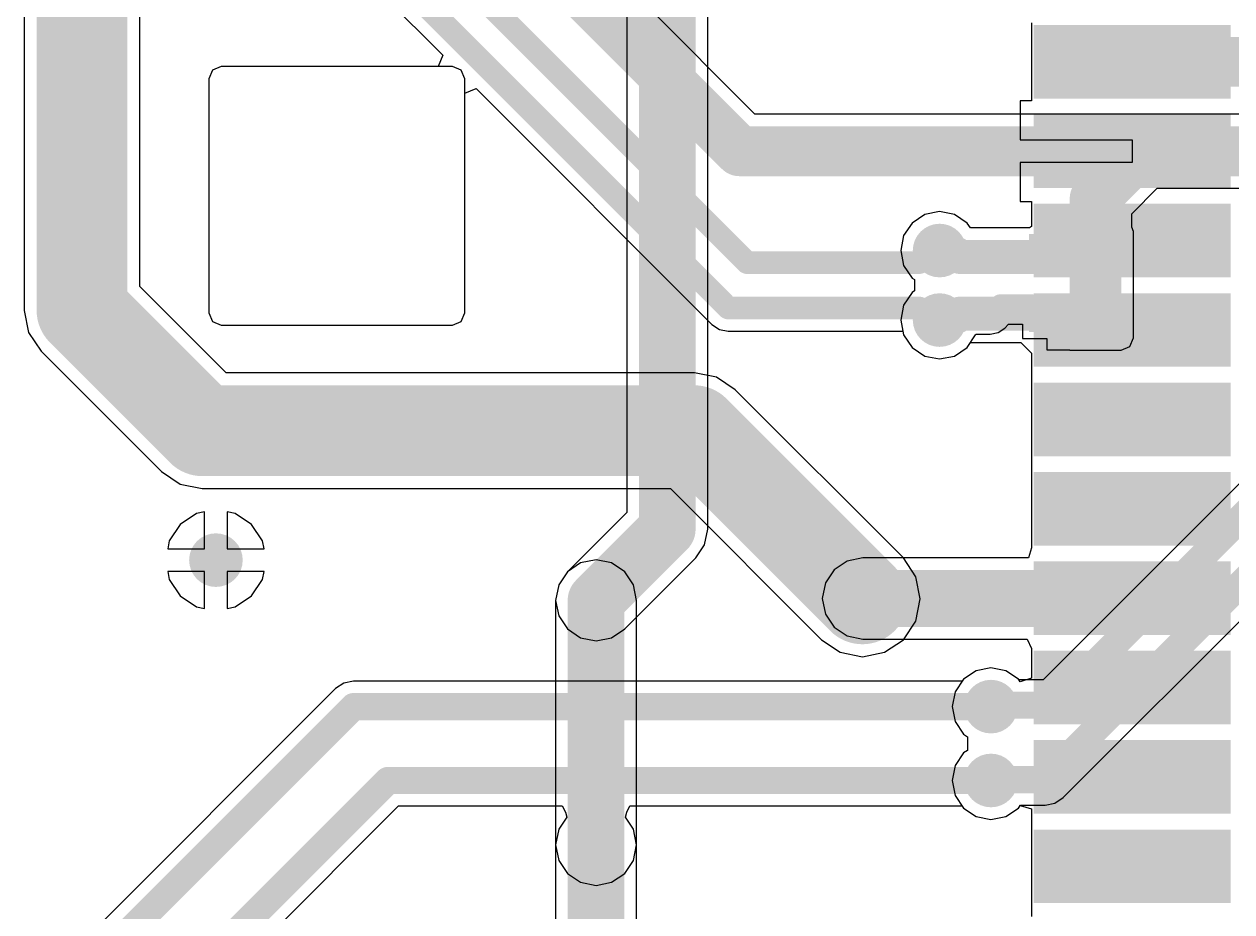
# Model space of a CAD drawing. Header units: millimetres. Extents: x -0.26 to 4.68, y -0.29 to 2.93.
# Drawn here: x 0.672 to 1.204, y 1.156 to 1.547 of the extents above; entities that cross this region are included whole.
import ezdxf

# ---------------------------------------------------------------- set-up
doc = ezdxf.new("R2010")
doc.units = ezdxf.units.MM
doc.header["$MEASUREMENT"] = 0
for name, color, linetype in [('BottomLayer', 5, 'Continuous'), ('BottomPaste', 16, 'Continuous'), ('BottomSolder', 6, 'Continuous'), ('TopLayer', 1, 'Continuous'), ('TopPaste', 8, 'Continuous'), ('TopSolder', 216, 'Continuous'), ('ViaHoleLayer', 16, 'Continuous')]:
    doc.layers.add(name, color=color, linetype=linetype)

# ---------------------------------------------------------------- blocks, each defined once
blk = doc.blocks.new('SIM7000A_2')
at = {"layer": 'TopLayer'}
for points in [[(-0.20906, -0.51181), (-0.20906, -0.43307), (-0.18465, -0.43307), (-0.18465, -0.51181)], [(-0.16969, -0.51181), (-0.16969, -0.43307), (-0.14528, -0.43307), (-0.14528, -0.51181)], [(-0.13031, -0.51181), (-0.13031, -0.43307), (-0.10591, -0.43307), (-0.10591, -0.51181)], [(-0.09094, -0.51181), (-0.09094, -0.43307), (-0.06654, -0.43307), (-0.06654, -0.51181)], [(-0.05157, -0.51181), (-0.05157, -0.43307), (-0.02717, -0.43307), (-0.02717, -0.51181)], [(-0.0122, -0.51181), (-0.0122, -0.43307), (0.0122, -0.43307), (0.0122, -0.51181)], [(0.02717, -0.51181), (0.02717, -0.43307), (0.05157, -0.43307), (0.05157, -0.51181)], [(0.06654, -0.51181), (0.06654, -0.43307), (0.09094, -0.43307), (0.09094, -0.51181)], [(0.10591, -0.51181), (0.10591, -0.43307), (0.13031, -0.43307), (0.13031, -0.51181)], [(0.14528, -0.51181), (0.14528, -0.43307), (0.16969, -0.43307), (0.16969, -0.51181)]]:
    blk.add_hatch(color=1, dxfattribs=at).paths.add_polyline_path(points)
at = {"layer": 'TopPaste'}
for points in [[(-0.20906, -0.51181), (-0.20906, -0.43307), (-0.18465, -0.43307), (-0.18465, -0.51181)], [(-0.16969, -0.51181), (-0.16969, -0.43307), (-0.14528, -0.43307), (-0.14528, -0.51181)], [(-0.13031, -0.51181), (-0.13031, -0.43307), (-0.10591, -0.43307), (-0.10591, -0.51181)], [(-0.09094, -0.51181), (-0.09094, -0.43307), (-0.06654, -0.43307), (-0.06654, -0.51181)], [(-0.05157, -0.51181), (-0.05157, -0.43307), (-0.02717, -0.43307), (-0.02717, -0.51181)], [(-0.0122, -0.51181), (-0.0122, -0.43307), (0.0122, -0.43307), (0.0122, -0.51181)], [(0.02717, -0.51181), (0.02717, -0.43307), (0.05157, -0.43307), (0.05157, -0.51181)], [(0.06654, -0.51181), (0.06654, -0.43307), (0.09094, -0.43307), (0.09094, -0.51181)], [(0.10591, -0.51181), (0.10591, -0.43307), (0.13031, -0.43307), (0.13031, -0.51181)], [(0.14528, -0.51181), (0.14528, -0.43307), (0.16969, -0.43307), (0.16969, -0.51181)]]:
    blk.add_hatch(color=8, dxfattribs=at).paths.add_polyline_path(points)
at = {"layer": 'TopSolder'}
for points in [[(-0.21306, -0.51581), (-0.21306, -0.42907), (-0.18065, -0.42907), (-0.18065, -0.51581)], [(-0.17369, -0.51581), (-0.17369, -0.42907), (-0.14128, -0.42907), (-0.14128, -0.51581)], [(-0.13431, -0.51581), (-0.13431, -0.42907), (-0.10191, -0.42907), (-0.10191, -0.51581)], [(-0.09494, -0.51581), (-0.09494, -0.42907), (-0.06254, -0.42907), (-0.06254, -0.51581)], [(-0.05557, -0.51581), (-0.05557, -0.42907), (-0.02317, -0.42907), (-0.02317, -0.51581)], [(-0.0162, -0.51581), (-0.0162, -0.42907), (0.0162, -0.42907), (0.0162, -0.51581)], [(0.02317, -0.51581), (0.02317, -0.42907), (0.05557, -0.42907), (0.05557, -0.51581)], [(0.06254, -0.51581), (0.06254, -0.42907), (0.09494, -0.42907), (0.09494, -0.51581)], [(0.10191, -0.51581), (0.10191, -0.42907), (0.13431, -0.42907), (0.13431, -0.51581)], [(0.14128, -0.51581), (0.14128, -0.42907), (0.17369, -0.42907), (0.17369, -0.51581)]]:
    blk.add_hatch(color=216, dxfattribs=at).paths.add_polyline_path(points)
blk = doc.blocks.new('DSN0603_2_B_133')
at = {"layer": 'BottomLayer'}
for points in [[(-0.01181, 0.00472), (-0.00394, 0.00472), (-0.00394, -0.00472), (-0.01181, -0.00472)], [(0.00394, 0.00472), (0.01181, 0.00472), (0.01181, -0.00472), (0.00394, -0.00472)]]:
    blk.add_hatch(color=5, dxfattribs=at).paths.add_polyline_path(points)
at = {"layer": 'BottomPaste'}
for points in [[(-0.01181, 0.00472), (-0.00394, 0.00472), (-0.00394, -0.00472), (-0.01181, -0.00472)], [(0.00394, 0.00472), (0.01181, 0.00472), (0.01181, -0.00472), (0.00394, -0.00472)]]:
    blk.add_hatch(color=16, dxfattribs=at).paths.add_polyline_path(points)
at = {"layer": 'BottomSolder'}
for points in [[(-0.01398, 0.00689), (-0.00177, 0.00689), (-0.00177, -0.00689), (-0.01398, -0.00689)], [(0.00177, 0.00689), (0.01398, 0.00689), (0.01398, -0.00689), (0.00177, -0.00689)]]:
    blk.add_hatch(color=6, dxfattribs=at).paths.add_polyline_path(points)
blk = doc.blocks.new('DSN0603_2_B_134')
at = {"layer": 'BottomLayer'}
for points in [[(-0.01181, 0.00472), (-0.00394, 0.00472), (-0.00394, -0.00472), (-0.01181, -0.00472)], [(0.00394, 0.00472), (0.01181, 0.00472), (0.01181, -0.00472), (0.00394, -0.00472)]]:
    blk.add_hatch(color=5, dxfattribs=at).paths.add_polyline_path(points)
at = {"layer": 'BottomPaste'}
for points in [[(-0.01181, 0.00472), (-0.00394, 0.00472), (-0.00394, -0.00472), (-0.01181, -0.00472)], [(0.00394, 0.00472), (0.01181, 0.00472), (0.01181, -0.00472), (0.00394, -0.00472)]]:
    blk.add_hatch(color=16, dxfattribs=at).paths.add_polyline_path(points)
at = {"layer": 'BottomSolder'}
for points in [[(-0.01398, 0.00689), (-0.00177, 0.00689), (-0.00177, -0.00689), (-0.01398, -0.00689)], [(0.00177, 0.00689), (0.01398, 0.00689), (0.01398, -0.00689), (0.00177, -0.00689)]]:
    blk.add_hatch(color=6, dxfattribs=at).paths.add_polyline_path(points)

msp = doc.modelspace()

# ---------------------------------------------------------------- hatches: boundary and pattern name
at = {"layer": 'BottomLayer'}
h = msp.add_hatch(color=5, dxfattribs=at)
edge = h.paths.add_edge_path()
edge.add_arc((1.07482, 1.44735), 0.01181, 0, 360)
msp.add_hatch(color=5, dxfattribs=at).paths.add_polyline_path([(1.13216, 1.40895), (1.15482, 1.40895), (1.15482, 1.45578), (1.13216, 1.45578)])
h = msp.add_hatch(color=5, dxfattribs=at)
edge = h.paths.add_edge_path()
edge.add_arc((1.07482, 1.41673), 0.01181, 0, 360)
h = msp.add_hatch(color=5, dxfattribs=at)
edge = h.paths.add_edge_path()
edge.add_arc((0.756, 1.311), 0.01181, 0, 360)
h = msp.add_hatch(color=5, dxfattribs=at)
edge = h.paths.add_edge_path()
edge.add_arc((0.92348, 1.29329), 0.01181, 0, 360)
h = msp.add_hatch(color=5, dxfattribs=at)
edge = h.paths.add_edge_path()
edge.add_arc((1.04082, 1.29395), 0.01181, 0, 360)
h = msp.add_hatch(color=5, dxfattribs=at)
edge = h.paths.add_edge_path()
edge.add_arc((1.09745, 1.24648), 0.01181, 0, 360)
h = msp.add_hatch(color=5, dxfattribs=at)
edge = h.paths.add_edge_path()
edge.add_arc((1.09745, 1.21395), 0.01181, 0, 360)
h = msp.add_hatch(color=5, dxfattribs=at)
edge = h.paths.add_edge_path()
edge.add_arc((0.92348, 1.18561), 0.01181, 0, 360)
at = {"layer": 'BottomSolder'}
h = msp.add_hatch(color=6, dxfattribs=at)
edge = h.paths.add_edge_path()
edge.add_arc((1.07482, 1.44735), 0.00591, 0, 360)
h = msp.add_hatch(color=6, dxfattribs=at)
edge = h.paths.add_edge_path()
edge.add_arc((1.07482, 1.41673), 0.00591, 0, 360)
h = msp.add_hatch(color=6, dxfattribs=at)
edge = h.paths.add_edge_path()
edge.add_arc((0.756, 1.311), 0.00591, 0, 360)
h = msp.add_hatch(color=6, dxfattribs=at)
edge = h.paths.add_edge_path()
edge.add_arc((0.92348, 1.29329), 0.00591, 0, 360)
h = msp.add_hatch(color=6, dxfattribs=at)
edge = h.paths.add_edge_path()
edge.add_arc((1.04082, 1.29395), 0.00591, 0, 360)
h = msp.add_hatch(color=6, dxfattribs=at)
edge = h.paths.add_edge_path()
edge.add_arc((1.09745, 1.24648), 0.00591, 0, 360)
h = msp.add_hatch(color=6, dxfattribs=at)
edge = h.paths.add_edge_path()
edge.add_arc((1.09745, 1.21395), 0.00591, 0, 360)
h = msp.add_hatch(color=6, dxfattribs=at)
edge = h.paths.add_edge_path()
edge.add_arc((0.92348, 1.18561), 0.00591, 0, 360)
at = {"layer": 'TopLayer'}
h = msp.add_hatch(color=1, dxfattribs=at)
edge = h.paths.add_edge_path()
edge.add_arc((1.07482, 1.44735), 0.01181, 0, 360)
h = msp.add_hatch(color=1, dxfattribs=at)
edge = h.paths.add_edge_path()
edge.add_arc((1.07482, 1.41673), 0.01181, 0, 360)
h = msp.add_hatch(color=1, dxfattribs=at)
edge = h.paths.add_edge_path()
edge.add_arc((0.756, 1.311), 0.01181, 0, 360)
h = msp.add_hatch(color=1, dxfattribs=at)
edge = h.paths.add_edge_path()
edge.add_arc((0.92348, 1.29329), 0.01181, 0, 360)
h = msp.add_hatch(color=1, dxfattribs=at)
edge = h.paths.add_edge_path()
edge.add_arc((1.04082, 1.29395), 0.01181, 0, 360)
h = msp.add_hatch(color=1, dxfattribs=at)
edge = h.paths.add_edge_path()
edge.add_arc((1.09745, 1.24648), 0.01181, 0, 360)
h = msp.add_hatch(color=1, dxfattribs=at)
edge = h.paths.add_edge_path()
edge.add_arc((1.09745, 1.21395), 0.01181, 0, 360)
h = msp.add_hatch(color=1, dxfattribs=at)
edge = h.paths.add_edge_path()
edge.add_arc((0.92348, 1.18561), 0.01181, 0, 360)
at = {"layer": 'TopSolder'}
h = msp.add_hatch(color=216, dxfattribs=at)
edge = h.paths.add_edge_path()
edge.add_arc((1.07482, 1.44735), 0.00591, 0, 360)
h = msp.add_hatch(color=216, dxfattribs=at)
edge = h.paths.add_edge_path()
edge.add_arc((1.07482, 1.41673), 0.00591, 0, 360)
h = msp.add_hatch(color=216, dxfattribs=at)
edge = h.paths.add_edge_path()
edge.add_arc((0.756, 1.311), 0.00591, 0, 360)
h = msp.add_hatch(color=216, dxfattribs=at)
edge = h.paths.add_edge_path()
edge.add_arc((0.92348, 1.29329), 0.00591, 0, 360)
h = msp.add_hatch(color=216, dxfattribs=at)
edge = h.paths.add_edge_path()
edge.add_arc((1.04082, 1.29395), 0.00591, 0, 360)
h = msp.add_hatch(color=216, dxfattribs=at)
edge = h.paths.add_edge_path()
edge.add_arc((1.09745, 1.24648), 0.00591, 0, 360)
h = msp.add_hatch(color=216, dxfattribs=at)
edge = h.paths.add_edge_path()
edge.add_arc((1.09745, 1.21395), 0.00591, 0, 360)
h = msp.add_hatch(color=216, dxfattribs=at)
edge = h.paths.add_edge_path()
edge.add_arc((0.92348, 1.18561), 0.00591, 0, 360)
at = {"layer": 'ViaHoleLayer'}
h = msp.add_hatch(color=16, dxfattribs=at)
edge = h.paths.add_edge_path()
edge.add_arc((1.07482, 1.44735), 0.00591, 0, 360)
h = msp.add_hatch(color=16, dxfattribs=at)
edge = h.paths.add_edge_path()
edge.add_arc((1.07482, 1.41673), 0.00591, 0, 360)
h = msp.add_hatch(color=16, dxfattribs=at)
edge = h.paths.add_edge_path()
edge.add_arc((0.756, 1.311), 0.00591, 0, 360)
h = msp.add_hatch(color=16, dxfattribs=at)
edge = h.paths.add_edge_path()
edge.add_arc((0.92348, 1.29329), 0.00591, 0, 360)
h = msp.add_hatch(color=16, dxfattribs=at)
edge = h.paths.add_edge_path()
edge.add_arc((1.04082, 1.29395), 0.00591, 0, 360)
h = msp.add_hatch(color=16, dxfattribs=at)
edge = h.paths.add_edge_path()
edge.add_arc((1.09745, 1.24648), 0.00591, 0, 360)
h = msp.add_hatch(color=16, dxfattribs=at)
edge = h.paths.add_edge_path()
edge.add_arc((1.09745, 1.21395), 0.00591, 0, 360)
h = msp.add_hatch(color=16, dxfattribs=at)
edge = h.paths.add_edge_path()
edge.add_arc((0.92348, 1.18561), 0.00591, 0, 360)

# ---------------------------------------------------------------- linework, layer by layer
at = {"layer": 'BottomLayer'}
for p, q in [((0.72249, 1.43156), (0.72249, 2.519)), ((0.67151, 2.50844), (0.67151, 1.421)), ((0.77361, 1.61574), (0.85599, 1.53336)), ((0.99343, 1.50741), (0.94578, 1.55506)), ((0.85599, 1.53336), (0.85392, 1.52836)), ((0.75826, 1.52836), (0.75444, 1.52677)), ((0.85392, 1.52836), (0.75826, 1.52836)), ((0.75444, 1.52677), (0.75285, 1.52295)), ((0.75285, 1.52295), (0.75285, 1.41995)), ((0.86568, 1.51661), (0.87068, 1.51868)), ((0.86568, 1.41995), (0.86568, 1.51661)), ((0.87068, 1.51868), (0.97452, 1.41483)), ((1.20983, 1.50741), (0.99343, 1.50741)), ((1.15948, 1.46353), (1.17073, 1.47478)), ((1.17073, 1.47478), (1.20983, 1.47478)), ((1.15948, 1.45762), (1.15948, 1.46353)), ((1.16023, 1.45578), (1.15948, 1.45762)), ((1.16023, 1.40895), (1.16023, 1.45578)), ((0.76056, 1.39349), (0.72249, 1.43156)), ((0.67151, 1.421), (0.67345, 1.41125)), ((0.75285, 1.41995), (0.75444, 1.41612)), ((0.75444, 1.41612), (0.75826, 1.41453)), ((0.86026, 1.41453), (0.86409, 1.41612)), ((0.86409, 1.41612), (0.86568, 1.41995)), ((0.67345, 1.41125), (0.67898, 1.40298)), ((0.75826, 1.41453), (0.86026, 1.41453)), ((0.97452, 1.41483), (0.97783, 1.41262)), ((0.97783, 1.41262), (0.98173, 1.41185)), ((0.98173, 1.41185), (1.05865, 1.41185)), ((1.05865, 1.41185), (1.05899, 1.41017)), ((1.05899, 1.41017), (1.0627, 1.40461)), ((1.08694, 1.40461), (1.09066, 1.41017)), ((1.09066, 1.41017), (1.09073, 1.41054)), ((1.09073, 1.41054), (1.09707, 1.41054)), ((1.09707, 1.41054), (1.10058, 1.41124)), ((1.10058, 1.41124), (1.10356, 1.41323)), ((1.10356, 1.41323), (1.10519, 1.41487)), ((1.10519, 1.41487), (1.11135, 1.41487)), ((1.11135, 1.41487), (1.11135, 1.40858)), ((1.11135, 1.40858), (1.1221, 1.40858)), ((1.1221, 1.40858), (1.1221, 1.40358)), ((1.15482, 1.40354), (1.15865, 1.40512)), ((1.15865, 1.40512), (1.16023, 1.40895)), ((0.67898, 1.40298), (0.73198, 1.34998)), ((1.0627, 1.40461), (1.06826, 1.4009)), ((1.06826, 1.4009), (1.07482, 1.39959)), ((1.07482, 1.39959), (1.08138, 1.4009)), ((1.08138, 1.4009), (1.08694, 1.40461)), ((1.1221, 1.40358), (1.13206, 1.40358)), ((1.13206, 1.40358), (1.13216, 1.40354)), ((1.13216, 1.40354), (1.15482, 1.40354)), ((0.96677, 1.39349), (0.76056, 1.39349)), ((0.97653, 1.39155), (0.96677, 1.39349)), ((0.9848, 1.38602), (0.97653, 1.39155)), ((1.05885, 1.31197), (0.9848, 1.38602)), ((0.73198, 1.34998), (0.74025, 1.34445)), ((1.21002, 1.34788), (1.12049, 1.25835)), ((0.74025, 1.34445), (0.75, 1.34251)), ((0.75, 1.34251), (0.95621, 1.34251)), ((0.95621, 1.34251), (1.0228, 1.27592)), ((0.74749, 1.33155), (0.74028, 1.32672)), ((0.751, 1.33224), (0.74749, 1.33155)), ((0.751, 1.316), (0.751, 1.33224)), ((0.76451, 1.33155), (0.761, 1.33224)), ((0.761, 1.33224), (0.761, 1.316)), ((0.77172, 1.32672), (0.76451, 1.33155)), ((0.74028, 1.32672), (0.73545, 1.31951)), ((0.77655, 1.31951), (0.77172, 1.32672)), ((0.73545, 1.31951), (0.73476, 1.316)), ((0.73476, 1.316), (0.751, 1.316)), ((0.761, 1.316), (0.77724, 1.316)), ((0.77724, 1.316), (0.77655, 1.31951)), ((0.91666, 1.30977), (0.91087, 1.3059)), ((0.92348, 1.31113), (0.91666, 1.30977)), ((0.93031, 1.30977), (0.92348, 1.31113)), ((0.9361, 1.3059), (0.93031, 1.30977)), ((1.06437, 1.3037), (1.05885, 1.31197)), ((0.751, 1.306), (0.73476, 1.306)), ((0.73476, 1.306), (0.73545, 1.30249)), ((0.751, 1.28976), (0.751, 1.306)), ((0.77724, 1.306), (0.761, 1.306)), ((0.761, 1.306), (0.761, 1.28976)), ((0.77655, 1.30249), (0.77724, 1.306)), ((0.91087, 1.3059), (0.907, 1.30012)), ((0.93997, 1.30012), (0.9361, 1.3059)), ((1.06631, 1.29395), (1.06437, 1.3037)), ((0.73545, 1.30249), (0.74028, 1.29528)), ((0.77172, 1.29528), (0.77655, 1.30249)), ((0.907, 1.30012), (0.90564, 1.29329)), ((0.94133, 1.29329), (0.93997, 1.30012)), ((1.12927, 1.20641), (1.22364, 1.30077)), ((0.74028, 1.29528), (0.74749, 1.29045)), ((0.76451, 1.29045), (0.77172, 1.29528)), ((0.90564, 1.29329), (0.90564, 1.18561)), ((0.94133, 1.18561), (0.94133, 1.29329)), ((1.06437, 1.28419), (1.06631, 1.29395)), ((0.74749, 1.29045), (0.751, 1.28976)), ((0.761, 1.28976), (0.76451, 1.29045)), ((1.05885, 1.27592), (1.06437, 1.28419)), ((1.0228, 1.27592), (1.03107, 1.2704)), ((1.05058, 1.2704), (1.05885, 1.27592)), ((1.03107, 1.2704), (1.04082, 1.26846)), ((1.04082, 1.26846), (1.05058, 1.2704)), ((1.09089, 1.26231), (1.08533, 1.2586)), ((1.09745, 1.26362), (1.09089, 1.26231)), ((1.10401, 1.26231), (1.09745, 1.26362)), ((1.10957, 1.2586), (1.10401, 1.26231)), ((1.08533, 1.2586), (1.08162, 1.25304)), ((1.10974, 1.25835), (1.10957, 1.2586)), ((1.12049, 1.25835), (1.10974, 1.25835)), ((1.08162, 1.25304), (1.08031, 1.24648)), ((1.08031, 1.24648), (1.08162, 1.23992)), ((1.08162, 1.23992), (1.08533, 1.23436)), ((1.08533, 1.23436), (1.08704, 1.23322)), ((1.08704, 1.23322), (1.08704, 1.22721)), ((1.08533, 1.22607), (1.08162, 1.22051)), ((1.08704, 1.22721), (1.08533, 1.22607)), ((1.08162, 1.22051), (1.08031, 1.21395)), ((1.08031, 1.21395), (1.08162, 1.20739)), ((1.08162, 1.20739), (1.08533, 1.20183)), ((1.10957, 1.20183), (1.11044, 1.20313)), ((1.11044, 1.20313), (1.12134, 1.20313)), ((1.12134, 1.20313), (1.12563, 1.20398)), ((1.12134, 1.20313), (1.12134, 1.20313)), ((1.12563, 1.20398), (1.12927, 1.20641)), ((1.08533, 1.20183), (1.09089, 1.19811)), ((1.09089, 1.19811), (1.09745, 1.19681)), ((1.09745, 1.19681), (1.10401, 1.19811)), ((1.10401, 1.19811), (1.10957, 1.20183)), ((0.90564, 1.18561), (0.907, 1.17878)), ((0.93997, 1.17878), (0.94133, 1.18561)), ((0.907, 1.17878), (0.91087, 1.17299)), ((0.9361, 1.17299), (0.93997, 1.17878)), ((0.91087, 1.17299), (0.91666, 1.16913)), ((0.93031, 1.16913), (0.9361, 1.17299)), ((0.91666, 1.16913), (0.92348, 1.16777)), ((0.92348, 1.16777), (0.93031, 1.16913))]:
    msp.add_line(p, q, dxfattribs=at)
for points, const_width in [([(0.697, 1.421), (0.697, 2.519)], 0.04), ([(0.82982, 1.64795), (0.98667, 1.4911)], 0.022), ([(0.80082, 1.63123), (0.99001, 1.44204)], 0.01), ([(0.78082, 1.62295), (0.98173, 1.42204)], 0.01), ([(0.98667, 1.4911), (1.16397, 1.4911)], 0.022), ([(1.14316, 1.47029), (1.16397, 1.4911)], 0.022), ([(1.16397, 1.4911), (1.22467, 1.4911)], 0.022), ([(1.14316, 1.44768), (1.14316, 1.47029)], 0.022), ([(1.06583, 1.44204), (1.07114, 1.44735)], 0.01), ([(1.07114, 1.44735), (1.07482, 1.44735)], 0.01), ([(1.07482, 1.44735), (1.07738, 1.4448)], 0.008), ([(1.07738, 1.4448), (1.09863, 1.4448)], 0.008), ([(1.09863, 1.4448), (1.10139, 1.44204)], 0.008), ([(1.1156, 1.44204), (1.12029, 1.44673)], 0.008), ([(1.12029, 1.44673), (1.12029, 1.44778)], 0.008), ([(0.99001, 1.44204), (1.06583, 1.44204)], 0.01), ([(1.10139, 1.44204), (1.1156, 1.44204)], 0.008), ([(0.697, 1.421), (0.75, 1.368)], 0.04), ([(0.98173, 1.42204), (1.06583, 1.42204)], 0.01), ([(1.06583, 1.42204), (1.07114, 1.41673)], 0.01), ([(1.09707, 1.41972), (1.10139, 1.42404)], 0.008), ([(1.10139, 1.42404), (1.1156, 1.42404)], 0.008), ([(1.1156, 1.42404), (1.12029, 1.41936)], 0.008), ([(1.07114, 1.41673), (1.07482, 1.41673)], 0.01), ([(1.07482, 1.41673), (1.07781, 1.41972)], 0.008), ([(1.07781, 1.41972), (1.09707, 1.41972)], 0.008), ([(1.12029, 1.4183), (1.12029, 1.41936)], 0.008), ([(0.75, 1.368), (0.96677, 1.368)], 0.04), ([(0.96677, 1.368), (1.04082, 1.29395)], 0.04), ([(1.12513, 1.24713), (1.21795, 1.33995)], 0.012), ([(1.12134, 1.21434), (1.21899, 1.31199)], 0.012), ([(0.92348, 1.18561), (0.92348, 1.29329)], 0.025), ([(1.09745, 1.24648), (1.09811, 1.24713)], 0.012), ([(1.09811, 1.24713), (1.12513, 1.24713)], 0.012), ([(1.09745, 1.21395), (1.09785, 1.21434)], 0.012), ([(1.09785, 1.21434), (1.12134, 1.21434)], 0.012)]:
    msp.add_lwpolyline(points, dxfattribs=dict(at, const_width=const_width))
for points, const_width in [([(0.98117, 1.4911, 1), (0.99217, 1.4911, 1)], 0.011), ([(0.98117, 1.4911, 1), (0.99217, 1.4911, 1)], 0.011), ([(1.15847, 1.4911, 1), (1.16947, 1.4911, 1)], 0.011), ([(1.15847, 1.4911, 1), (1.16947, 1.4911, 1)], 0.011), ([(1.15847, 1.4911, 1), (1.16947, 1.4911, 1)], 0.011), ([(1.13766, 1.47029, 1), (1.14866, 1.47029, 1)], 0.011), ([(1.13766, 1.47029, 1), (1.14866, 1.47029, 1)], 0.011), ([(1.13766, 1.44768, 1), (1.14866, 1.44768, 1)], 0.011), ([(1.06864, 1.44735, 1), (1.07364, 1.44735, 1)], 0.005), ([(1.06864, 1.44735, 1), (1.07364, 1.44735, 1)], 0.005), ([(1.07232, 1.44735, 1), (1.07732, 1.44735, 1)], 0.005), ([(1.07282, 1.44735, 1), (1.07682, 1.44735, 1)], 0.004), ([(1.07538, 1.4448, 1), (1.07938, 1.4448, 1)], 0.004), ([(1.07538, 1.4448, 1), (1.07938, 1.4448, 1)], 0.004), ([(1.09663, 1.4448, 1), (1.10063, 1.4448, 1)], 0.004), ([(1.09663, 1.4448, 1), (1.10063, 1.4448, 1)], 0.004), ([(1.11829, 1.44778, 1), (1.12229, 1.44778, 1)], 0.004), ([(1.11829, 1.44673, 1), (1.12229, 1.44673, 1)], 0.004), ([(1.11829, 1.44673, 1), (1.12229, 1.44673, 1)], 0.004), ([(0.98751, 1.44204, 1), (0.99251, 1.44204, 1)], 0.005), ([(0.98751, 1.44204, 1), (0.99251, 1.44204, 1)], 0.005), ([(1.06333, 1.44204, 1), (1.06833, 1.44204, 1)], 0.005), ([(1.06333, 1.44204, 1), (1.06833, 1.44204, 1)], 0.005), ([(1.09939, 1.44204, 1), (1.10339, 1.44204, 1)], 0.004), ([(1.09939, 1.44204, 1), (1.10339, 1.44204, 1)], 0.004), ([(1.1136, 1.44204, 1), (1.1176, 1.44204, 1)], 0.004), ([(1.1136, 1.44204, 1), (1.1176, 1.44204, 1)], 0.004), ([(0.687, 1.421, 1), (0.707, 1.421, 1)], 0.02), ([(0.687, 1.421, 1), (0.707, 1.421, 1)], 0.02), ([(0.97923, 1.42204, 1), (0.98423, 1.42204, 1)], 0.005), ([(0.97923, 1.42204, 1), (0.98423, 1.42204, 1)], 0.005), ([(1.06333, 1.42204, 1), (1.06833, 1.42204, 1)], 0.005), ([(1.06333, 1.42204, 1), (1.06833, 1.42204, 1)], 0.005), ([(1.09939, 1.42404, 1), (1.10339, 1.42404, 1)], 0.004), ([(1.09939, 1.42404, 1), (1.10339, 1.42404, 1)], 0.004), ([(1.1136, 1.42404, 1), (1.1176, 1.42404, 1)], 0.004), ([(1.1136, 1.42404, 1), (1.1176, 1.42404, 1)], 0.004), ([(1.06864, 1.41673, 1), (1.07364, 1.41673, 1)], 0.005), ([(1.06864, 1.41673, 1), (1.07364, 1.41673, 1)], 0.005), ([(1.07232, 1.41673, 1), (1.07732, 1.41673, 1)], 0.005), ([(1.07282, 1.41673, 1), (1.07682, 1.41673, 1)], 0.004), ([(1.07581, 1.41972, 1), (1.07981, 1.41972, 1)], 0.004), ([(1.07581, 1.41972, 1), (1.07981, 1.41972, 1)], 0.004), ([(1.09507, 1.41972, 1), (1.09907, 1.41972, 1)], 0.004), ([(1.09507, 1.41972, 1), (1.09907, 1.41972, 1)], 0.004), ([(1.11829, 1.41936, 1), (1.12229, 1.41936, 1)], 0.004), ([(1.11829, 1.41936, 1), (1.12229, 1.41936, 1)], 0.004), ([(1.11829, 1.4183, 1), (1.12229, 1.4183, 1)], 0.004), ([(0.74, 1.368, 1), (0.76, 1.368, 1)], 0.02), ([(0.74, 1.368, 1), (0.76, 1.368, 1)], 0.02), ([(0.95677, 1.368, 1), (0.97677, 1.368, 1)], 0.02), ([(0.95677, 1.368, 1), (0.97677, 1.368, 1)], 0.02), ([(1.03082, 1.29395, 1), (1.05082, 1.29395, 1)], 0.02), ([(0.91723, 1.29329, 1), (0.92973, 1.29329, 1)], 0.0125), ([(1.09445, 1.24648, 1), (1.10045, 1.24648, 1)], 0.006), ([(1.09511, 1.24713, 1), (1.10111, 1.24713, 1)], 0.006), ([(1.09511, 1.24713, 1), (1.10111, 1.24713, 1)], 0.006), ([(1.12213, 1.24713, 1), (1.12813, 1.24713, 1)], 0.006), ([(1.12213, 1.24713, 1), (1.12813, 1.24713, 1)], 0.006), ([(1.09445, 1.21395, 1), (1.10045, 1.21395, 1)], 0.006), ([(1.09485, 1.21434, 1), (1.10085, 1.21434, 1)], 0.006), ([(1.09485, 1.21434, 1), (1.10085, 1.21434, 1)], 0.006), ([(1.11834, 1.21434, 1), (1.12434, 1.21434, 1)], 0.006), ([(1.11834, 1.21434, 1), (1.12434, 1.21434, 1)], 0.006), ([(0.91723, 1.18561, 1), (0.92973, 1.18561, 1)], 0.0125)]:
    msp.add_lwpolyline(points, format="xyb", close=True, dxfattribs=dict(at, const_width=const_width))
at = {"layer": 'TopLayer'}
for p, q in [((0.93698, 1.70828), (0.93698, 1.33202)), ((0.97267, 1.32463), (0.97267, 1.70906)), ((1.11533, 1.54763), (1.11533, 1.5133)), ((0.75826, 1.52836), (0.75444, 1.52677)), ((0.86026, 1.52836), (0.75826, 1.52836)), ((0.86409, 1.52677), (0.86026, 1.52836)), ((0.75444, 1.52677), (0.75285, 1.52295)), ((0.75285, 1.52295), (0.75285, 1.41995)), ((0.86568, 1.52295), (0.86409, 1.52677)), ((0.86568, 1.41995), (0.86568, 1.52295)), ((1.11533, 1.5133), (1.11033, 1.5133)), ((1.11033, 1.5133), (1.11033, 1.4961)), ((1.11033, 1.4961), (1.1597, 1.4961)), ((1.1597, 1.4961), (1.1597, 1.4861)), ((1.1597, 1.4861), (1.11033, 1.4861)), ((1.11033, 1.4861), (1.11033, 1.46889)), ((1.11033, 1.46889), (1.11533, 1.46889)), ((1.11533, 1.46889), (1.11533, 1.45792)), ((1.06826, 1.46319), (1.0627, 1.45947)), ((1.07482, 1.46449), (1.06826, 1.46319)), ((1.08138, 1.46319), (1.07482, 1.46449)), ((1.08694, 1.45947), (1.08138, 1.46319)), ((1.0627, 1.45947), (1.05899, 1.45391)), ((1.0884, 1.45729), (1.08694, 1.45947)), ((1.11533, 1.45792), (1.11439, 1.45729)), ((1.05899, 1.45391), (1.05768, 1.44735)), ((1.11439, 1.45729), (1.0884, 1.45729)), ((1.05768, 1.44735), (1.05899, 1.44079)), ((1.05899, 1.44079), (1.0627, 1.43523)), ((1.0627, 1.43523), (1.06374, 1.43454)), ((1.06374, 1.43454), (1.06374, 1.42954)), ((1.0627, 1.42885), (1.05899, 1.42329)), ((1.06374, 1.42954), (1.0627, 1.42885)), ((1.05899, 1.42329), (1.05768, 1.41673)), ((0.75285, 1.41995), (0.75444, 1.41612)), ((0.75444, 1.41612), (0.75826, 1.41453)), ((0.86026, 1.41453), (0.86409, 1.41612)), ((0.86409, 1.41612), (0.86568, 1.41995)), ((1.05768, 1.41673), (1.05899, 1.41017)), ((0.75826, 1.41453), (0.86026, 1.41453)), ((1.05899, 1.41017), (1.0627, 1.40461)), ((1.08694, 1.40461), (1.0884, 1.4068)), ((1.0884, 1.4068), (1.1106, 1.4068)), ((1.1106, 1.4068), (1.11533, 1.40219)), ((1.0627, 1.40461), (1.06826, 1.4009)), ((1.06826, 1.4009), (1.07482, 1.39959)), ((1.07482, 1.39959), (1.08138, 1.4009)), ((1.08138, 1.4009), (1.08694, 1.40461)), ((1.11533, 1.40219), (1.11533, 1.39519)), ((1.11533, 1.39519), (1.11533, 1.39515)), ((1.11533, 1.39515), (1.11533, 1.39019)), ((1.11533, 1.39019), (1.11533, 1.39015)), ((1.11533, 1.39015), (1.11533, 1.35582)), ((1.11533, 1.35582), (1.11533, 1.35578)), ((1.11533, 1.35578), (1.11533, 1.35082)), ((1.11533, 1.35082), (1.11533, 1.35078)), ((1.11533, 1.35078), (1.11533, 1.31694)), ((0.74749, 1.33155), (0.74028, 1.32672)), ((0.751, 1.33224), (0.74749, 1.33155)), ((0.751, 1.316), (0.751, 1.33224)), ((0.76451, 1.33155), (0.761, 1.33224)), ((0.761, 1.33224), (0.761, 1.316)), ((0.77172, 1.32672), (0.76451, 1.33155)), ((0.93698, 1.33202), (0.91087, 1.3059)), ((0.74028, 1.32672), (0.73545, 1.31951)), ((0.77655, 1.31951), (0.77172, 1.32672)), ((0.97131, 1.3178), (0.97267, 1.32463)), ((0.73545, 1.31951), (0.73476, 1.316)), ((0.73476, 1.316), (0.751, 1.316)), ((0.761, 1.316), (0.77724, 1.316)), ((0.77724, 1.316), (0.77655, 1.31951)), ((0.96744, 1.31201), (0.97131, 1.3178)), ((1.11533, 1.31641), (1.11406, 1.31194)), ((1.11533, 1.31694), (1.11533, 1.31641)), ((0.9361, 1.28067), (0.96744, 1.31201)), ((1.03414, 1.31058), (1.02836, 1.30672)), ((1.04097, 1.31194), (1.03414, 1.31058)), ((1.11406, 1.31194), (1.04097, 1.31194)), ((0.751, 1.306), (0.73476, 1.306)), ((0.73476, 1.306), (0.73545, 1.30249)), ((0.751, 1.28976), (0.751, 1.306)), ((0.77724, 1.306), (0.761, 1.306)), ((0.761, 1.306), (0.761, 1.28976)), ((0.77655, 1.30249), (0.77724, 1.306)), ((0.91087, 1.3059), (0.907, 1.30012)), ((1.02836, 1.30672), (1.02449, 1.30093)), ((0.73545, 1.30249), (0.74028, 1.29528)), ((0.77172, 1.29528), (0.77655, 1.30249)), ((0.907, 1.30012), (0.90564, 1.29329)), ((1.02449, 1.30093), (1.02313, 1.2941)), ((0.74028, 1.29528), (0.74749, 1.29045)), ((0.76451, 1.29045), (0.77172, 1.29528)), ((0.90564, 1.29329), (0.907, 1.28646)), ((1.02313, 1.2941), (1.02449, 1.28727)), ((0.74749, 1.29045), (0.751, 1.28976)), ((0.761, 1.28976), (0.76451, 1.29045)), ((0.907, 1.28646), (0.91087, 1.28067)), ((1.02449, 1.28727), (1.02836, 1.28148)), ((0.91087, 1.28067), (0.91666, 1.2768)), ((0.93031, 1.2768), (0.9361, 1.28067)), ((1.02836, 1.28148), (1.03414, 1.27761)), ((1.03414, 1.27761), (1.04097, 1.27626)), ((0.91666, 1.2768), (0.92348, 1.27544)), ((0.92348, 1.27544), (0.93031, 1.2768)), ((1.04097, 1.27626), (1.11334, 1.27626)), ((1.11334, 1.27626), (1.11533, 1.27208)), ((1.11533, 1.27208), (1.11533, 1.27126)), ((1.11533, 1.27126), (1.11533, 1.25898)), ((1.09089, 1.26231), (1.08533, 1.2586)), ((1.09745, 1.26362), (1.09089, 1.26231)), ((1.10401, 1.26231), (1.09745, 1.26362)), ((1.10957, 1.2586), (1.10401, 1.26231)), ((0.81238, 1.25684), (0.80874, 1.25441)), ((0.81667, 1.25769), (0.81238, 1.25684)), ((0.81668, 1.25769), (0.81667, 1.25769)), ((1.08473, 1.25769), (0.81668, 1.25769)), ((1.08533, 1.2586), (1.08473, 1.25769)), ((1.11033, 1.25746), (1.10957, 1.2586)), ((1.11533, 1.25898), (1.11033, 1.25746)), ((0.80874, 1.25441), (0.67933, 1.125)), ((0.76062, 1.12688), (0.83647, 1.20273)), ((0.83647, 1.20273), (0.90861, 1.20273)), ((0.90861, 1.20273), (0.90997, 1.20002)), ((0.937, 1.20002), (0.93836, 1.20273)), ((0.93836, 1.20273), (1.08473, 1.20273)), ((1.08473, 1.20273), (1.08533, 1.20183)), ((1.10957, 1.20183), (1.11033, 1.20297)), ((1.11033, 1.20297), (1.11533, 1.20145)), ((0.91054, 1.19773), (0.907, 1.19244)), ((0.90997, 1.20002), (0.91054, 1.19773)), ((0.93643, 1.19773), (0.937, 1.20002)), ((0.93997, 1.19244), (0.93643, 1.19773)), ((1.08533, 1.20183), (1.09089, 1.19811)), ((1.09089, 1.19811), (1.09745, 1.19681)), ((1.09745, 1.19681), (1.10401, 1.19811)), ((1.10401, 1.19811), (1.10957, 1.20183)), ((1.11533, 1.20145), (1.11533, 1.19834)), ((1.11533, 1.19834), (1.11533, 1.1983)), ((1.11533, 1.1983), (1.11533, 1.19334)), ((0.907, 1.19244), (0.90564, 1.18561)), ((0.94133, 1.18561), (0.93997, 1.19244)), ((1.11533, 1.19334), (1.11533, 1.1933)), ((1.11533, 1.1933), (1.11533, 1.15897)), ((0.90564, 1.18561), (0.90564, 0.94655)), ((0.94133, 0.94655), (0.94133, 1.18561)), ((1.11533, 1.15897), (1.11533, 1.15893)), ((1.11533, 1.15893), (1.11533, 1.15397))]:
    msp.add_line(p, q, dxfattribs=at)
for points, const_width in [([(0.95482, 1.32463), (0.95482, 1.71645)], 0.025), ([(1.1597, 1.53047), (1.2259, 1.53047)], 0.022), ([(1.1597, 1.4911), (1.22467, 1.4911)], 0.022), ([(1.155, 1.44702), (1.1597, 1.45173)], 0.015), ([(1.07482, 1.44735), (1.07647, 1.4457)], 0.015), ([(1.07647, 1.4457), (1.08257, 1.4457)], 0.015), ([(1.08257, 1.4457), (1.08373, 1.44454)], 0.015), ([(1.11905, 1.44454), (1.12153, 1.44702)], 0.015), ([(1.12153, 1.44702), (1.155, 1.44702)], 0.015), ([(1.08373, 1.44454), (1.11905, 1.44454)], 0.015), ([(1.08257, 1.41838), (1.08373, 1.41954)], 0.015), ([(1.08373, 1.41954), (1.11905, 1.41954)], 0.015), ([(1.11905, 1.41954), (1.12153, 1.41706)], 0.015), ([(1.07482, 1.41673), (1.07647, 1.41838)], 0.015), ([(1.07647, 1.41838), (1.08257, 1.41838)], 0.015), ([(1.12153, 1.41706), (1.155, 1.41706)], 0.015), ([(1.155, 1.41706), (1.1597, 1.41236)], 0.015), ([(0.92348, 1.29329), (0.95482, 1.32463)], 0.025), ([(1.04097, 1.2941), (1.15955, 1.2941)], 0.025), ([(1.04082, 1.29395), (1.04097, 1.2941)], 0.022), ([(1.15955, 1.2941), (1.1597, 1.29425)], 0.022), ([(0.68726, 1.11707), (0.81667, 1.24648)], 0.012), ([(0.81667, 1.24648), (1.09745, 1.24648)], 0.012), ([(0.72663, 1.10876), (0.83182, 1.21395)], 0.012), ([(0.83182, 1.21395), (1.09745, 1.21395)], 0.012), ([(1.09745, 1.21395), (1.09982, 1.21395)], 0.012), ([(0.92348, 0.90055), (0.92348, 1.18561)], 0.025)]:
    msp.add_lwpolyline(points, dxfattribs=dict(at, const_width=const_width))
for points, const_width in [([(1.1542, 1.53047, 1), (1.1652, 1.53047, 1)], 0.011), ([(1.1542, 1.4911, 1), (1.1652, 1.4911, 1)], 0.011), ([(1.15595, 1.45173, 1), (1.16345, 1.45173, 1)], 0.0075), ([(1.07107, 1.44735, 1), (1.07857, 1.44735, 1)], 0.0075), ([(1.07272, 1.4457, 1), (1.08022, 1.4457, 1)], 0.0075), ([(1.07272, 1.4457, 1), (1.08022, 1.4457, 1)], 0.0075), ([(1.07882, 1.4457, 1), (1.08632, 1.4457, 1)], 0.0075), ([(1.07882, 1.4457, 1), (1.08632, 1.4457, 1)], 0.0075), ([(1.11778, 1.44702, 1), (1.12528, 1.44702, 1)], 0.0075), ([(1.11778, 1.44702, 1), (1.12528, 1.44702, 1)], 0.0075), ([(1.15125, 1.44702, 1), (1.15875, 1.44702, 1)], 0.0075), ([(1.15125, 1.44702, 1), (1.15875, 1.44702, 1)], 0.0075), ([(1.07998, 1.44454, 1), (1.08748, 1.44454, 1)], 0.0075), ([(1.07998, 1.44454, 1), (1.08748, 1.44454, 1)], 0.0075), ([(1.1153, 1.44454, 1), (1.1228, 1.44454, 1)], 0.0075), ([(1.1153, 1.44454, 1), (1.1228, 1.44454, 1)], 0.0075), ([(1.07998, 1.41954, 1), (1.08748, 1.41954, 1)], 0.0075), ([(1.07998, 1.41954, 1), (1.08748, 1.41954, 1)], 0.0075), ([(1.1153, 1.41954, 1), (1.1228, 1.41954, 1)], 0.0075), ([(1.1153, 1.41954, 1), (1.1228, 1.41954, 1)], 0.0075), ([(1.07107, 1.41673, 1), (1.07857, 1.41673, 1)], 0.0075), ([(1.07272, 1.41838, 1), (1.08022, 1.41838, 1)], 0.0075), ([(1.07272, 1.41838, 1), (1.08022, 1.41838, 1)], 0.0075), ([(1.07882, 1.41838, 1), (1.08632, 1.41838, 1)], 0.0075), ([(1.07882, 1.41838, 1), (1.08632, 1.41838, 1)], 0.0075), ([(1.11778, 1.41706, 1), (1.12528, 1.41706, 1)], 0.0075), ([(1.11778, 1.41706, 1), (1.12528, 1.41706, 1)], 0.0075), ([(1.15125, 1.41706, 1), (1.15875, 1.41706, 1)], 0.0075), ([(1.15125, 1.41706, 1), (1.15875, 1.41706, 1)], 0.0075), ([(1.15595, 1.41236, 1), (1.16345, 1.41236, 1)], 0.0075), ([(0.94857, 1.32463, 1), (0.96107, 1.32463, 1)], 0.0125), ([(0.94857, 1.32463, 1), (0.96107, 1.32463, 1)], 0.0125), ([(0.91723, 1.29329, 1), (0.92973, 1.29329, 1)], 0.0125), ([(1.03472, 1.2941, 1), (1.04722, 1.2941, 1)], 0.0125), ([(1.03532, 1.29395, 1), (1.04632, 1.29395, 1)], 0.011), ([(1.03547, 1.2941, 1), (1.04647, 1.2941, 1)], 0.011), ([(1.1533, 1.2941, 1), (1.1658, 1.2941, 1)], 0.0125), ([(1.15405, 1.2941, 1), (1.16505, 1.2941, 1)], 0.011), ([(1.1542, 1.29425, 1), (1.1652, 1.29425, 1)], 0.011), ([(0.81367, 1.24648, 1), (0.81967, 1.24648, 1)], 0.006), ([(0.81367, 1.24648, 1), (0.81967, 1.24648, 1)], 0.006), ([(1.09445, 1.24648, 1), (1.10045, 1.24648, 1)], 0.006), ([(0.82882, 1.21395, 1), (0.83482, 1.21395, 1)], 0.006), ([(0.82882, 1.21395, 1), (0.83482, 1.21395, 1)], 0.006), ([(1.09445, 1.21395, 1), (1.10045, 1.21395, 1)], 0.006), ([(1.09445, 1.21395, 1), (1.10045, 1.21395, 1)], 0.006), ([(1.09682, 1.21395, 1), (1.10282, 1.21395, 1)], 0.006), ([(0.91723, 1.18561, 1), (0.92973, 1.18561, 1)], 0.0125)]:
    msp.add_lwpolyline(points, format="xyb", close=True, dxfattribs=dict(at, const_width=const_width))

# ---------------------------------------------------------------- block references
at = {"rotation": 90}
msp.add_blockref('SIM7000A_2', (0.68726, 1.37299), dxfattribs=at)
for name, p in [('DSN0603_2_B_134', (1.12816, 1.44778)), ('DSN0603_2_B_133', (1.12816, 1.4183))]:
    msp.add_blockref(name, p)

doc.saveas('drawing.dxf')
